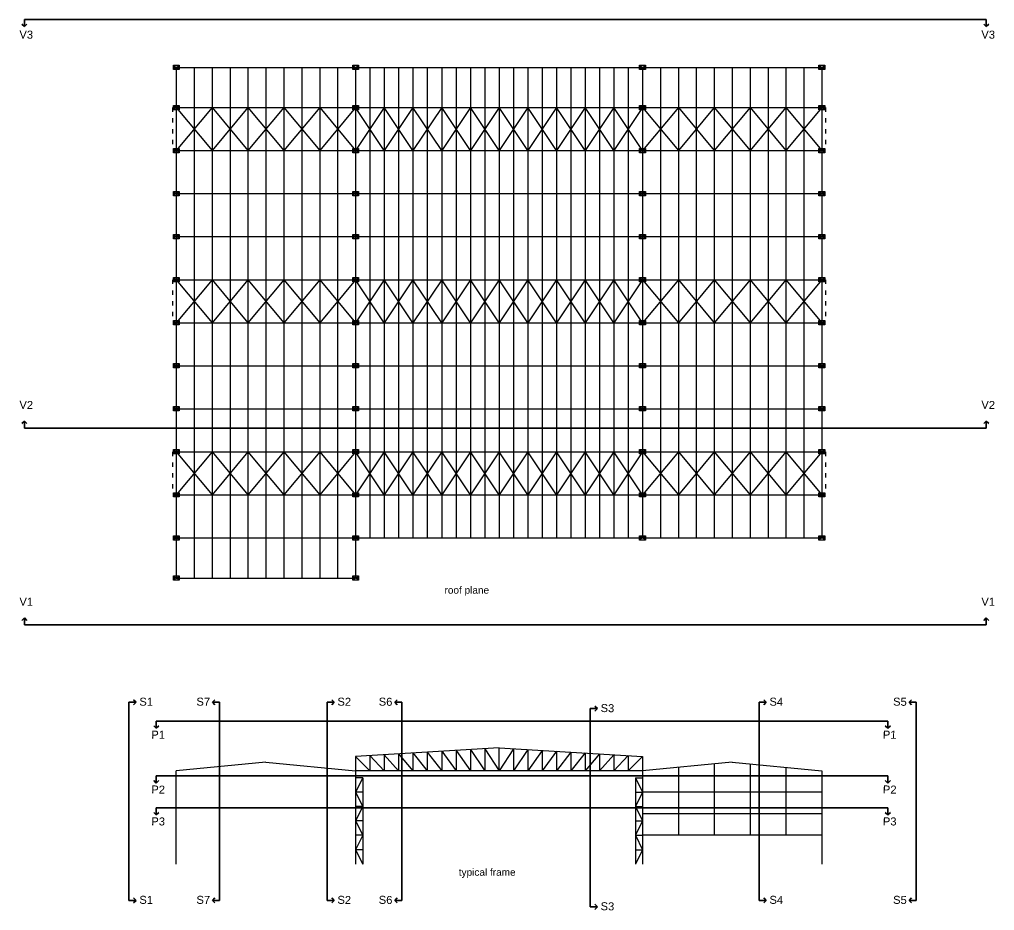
# Model space of a CAD drawing. Header units: inches. Extents: x 365522 to 1858437, y 226114 to 361132.
# Drawn here: x 1722519 to 1858437, y 236887 to 361132 of the extents above; entities that cross this region are included whole.
import ezdxf

# ---------------------------------------------------------------- set-up
doc = ezdxf.new("R2010")
doc.units = ezdxf.units.IN
doc.header["$MEASUREMENT"] = 0
doc.linetypes.add('ACAD_ISO03W100', pattern=[30, 12, -18])
for name, color, linetype in [('bracing', 6, 'Continuous'), ('columns', 2, 'Continuous'), ('initial layout', 7, 'Continuous'), ('purlins', 4, 'Continuous'), ('text', 3, 'Continuous')]:
    doc.layers.add(name, color=color, linetype=linetype)
doc.layers.add('sections axis', color=2, linetype='Continuous', lineweight=35)
doc.styles.get("Standard").update_dxf_attribs({"font": 'arial.ttf'})

# ---------------------------------------------------------------- blocks, each defined once
blk = doc.blocks.new('column')
at = {"layer": 'columns'}
for p, q in [((-315, 200), (-315, -200)), ((-285, 200), (-315, 200)), ((300, 5), (-300, 5)), ((-285, 200), (-285, -200)), ((-160, 100), (-240, 100)), ((-200, 100), (-200, 140)), ((-200, 100), (-200, 60)), ((0, -5), (0, 5)), ((240, 100), (160, 100)), ((200, 100), (200, 140)), ((200, 100), (200, 60)), ((285, 200), (285, -200)), ((315, 200), (285, 200)), ((315, 200), (315, -200)), ((-285, -200), (-315, -200)), ((300, -5), (-300, -5)), ((-160, -100), (-240, -100)), ((-200, -100), (-200, -60)), ((-200, -100), (-200, -140)), ((240, -100), (160, -100)), ((200, -100), (200, -60)), ((200, -100), (200, -140)), ((315, -200), (285, -200))]:
    blk.add_line(p, q, dxfattribs=at)
blk.add_lwpolyline([(400, -300), (-400, -300), (-400, 300), (400, 300)], close=True, dxfattribs=at)
for centre in [(-200, 100), (200, 100), (-200, -100), (200, -100)]:
    blk.add_circle(centre, 30, dxfattribs=at)

msp = doc.modelspace()

# ---------------------------------------------------------------- linework, layer by layer
at = {"layer": 'bracing', "linetype": 'ACAD_ISO03W100', "ltscale": 50}
for p, q in [((1743870.948, 348850.242), (1743870.948, 342850.242)), ((1834870.948, 348850.242), (1834870.948, 342850.242)), ((1743870.948, 324850.242), (1743870.948, 318850.242)), ((1834870.948, 324850.242), (1834870.948, 318850.242)), ((1743870.948, 300850.242), (1743870.948, 294850.242)), ((1834870.948, 300850.242), (1834870.948, 294850.242))]:
    msp.add_line(p, q, dxfattribs=at)
at = {"layer": 'bracing'}
for p, q in [((1744370.948, 348850.242), (1749370.948, 342850.242)), ((1749370.948, 348850.242), (1744370.948, 342850.242)), ((1744370.948, 348850.242), (1744370.948, 342850.242)), ((1749370.948, 348850.242), (1754370.948, 342850.242)), ((1754370.948, 348850.242), (1749370.948, 342850.242)), ((1749370.948, 348850.242), (1749370.948, 342850.242)), ((1754370.948, 348850.242), (1759370.948, 342850.242)), ((1759370.948, 348850.242), (1754370.948, 342850.242)), ((1754370.948, 348850.242), (1754370.948, 342850.242)), ((1759370.948, 348850.242), (1764370.948, 342850.242)), ((1764370.948, 348850.242), (1759370.948, 342850.242)), ((1759370.948, 348850.242), (1759370.948, 342850.242)), ((1764370.948, 348850.242), (1769370.948, 342850.242)), ((1769370.948, 348850.242), (1764370.948, 342850.242)), ((1764370.948, 348850.242), (1764370.948, 342850.242)), ((1773370.948, 342850.242), (1769370.948, 348850.242)), ((1773370.948, 348850.242), (1769370.948, 342850.242)), ((1769370.948, 348850.242), (1769370.948, 342850.242)), ((1777370.948, 342850.242), (1773370.948, 348850.242)), ((1777370.948, 348850.242), (1773370.948, 342850.242)), ((1773370.948, 348850.242), (1773370.948, 342850.242)), ((1781370.948, 342850.242), (1777370.948, 348850.242)), ((1781370.948, 348850.242), (1777370.948, 342850.242)), ((1777370.948, 348850.242), (1777370.948, 342850.242)), ((1785370.948, 342850.242), (1781370.948, 348850.242)), ((1785370.948, 348850.242), (1781370.948, 342850.242)), ((1781370.948, 348850.242), (1781370.948, 342850.242)), ((1789370.948, 342850.242), (1785370.948, 348850.242)), ((1789370.948, 348850.242), (1785370.948, 342850.242)), ((1785370.948, 348850.242), (1785370.948, 342850.242)), ((1793370.948, 342850.242), (1789370.948, 348850.242)), ((1793370.948, 348850.242), (1789370.948, 342850.242)), ((1789370.948, 348850.242), (1789370.948, 342850.242)), ((1797370.948, 342850.242), (1793370.948, 348850.242)), ((1797370.948, 348850.242), (1793370.948, 342850.242)), ((1793370.948, 348850.242), (1793370.948, 342850.242)), ((1801370.948, 342850.242), (1797370.948, 348850.242)), ((1801370.948, 348850.242), (1797370.948, 342850.242)), ((1797370.948, 348850.242), (1797370.948, 342850.242)), ((1805370.948, 342850.242), (1801370.948, 348850.242)), ((1805370.948, 348850.242), (1801370.948, 342850.242)), ((1801370.948, 348850.242), (1801370.948, 342850.242)), ((1809370.948, 342850.242), (1805370.948, 348850.242)), ((1809370.948, 348850.242), (1805370.948, 342850.242)), ((1805370.948, 348850.242), (1805370.948, 342850.242)), ((1814370.948, 348850.242), (1809370.948, 342850.242)), ((1809370.948, 348850.242), (1814370.948, 342850.242)), ((1809370.948, 348850.242), (1809370.948, 342850.242)), ((1819370.948, 348850.242), (1814370.948, 342850.242)), ((1814370.948, 348850.242), (1819370.948, 342850.242)), ((1814370.948, 348850.242), (1814370.948, 342850.242)), ((1824370.948, 348850.242), (1819370.948, 342850.242)), ((1819370.948, 348850.242), (1824370.948, 342850.242)), ((1819370.948, 348850.242), (1819370.948, 342850.242)), ((1829370.948, 348850.242), (1824370.948, 342850.242)), ((1824370.948, 348850.242), (1829370.948, 342850.242)), ((1824370.948, 348850.242), (1824370.948, 342850.242)), ((1834370.948, 348850.242), (1829370.948, 342850.242)), ((1829370.948, 348850.242), (1834370.948, 342850.242)), ((1829370.948, 348850.242), (1829370.948, 342850.242)), ((1834370.948, 348850.242), (1834370.948, 342850.242)), ((1744370.948, 324850.242), (1749370.948, 318850.242)), ((1749370.948, 324850.242), (1744370.948, 318850.242)), ((1744370.948, 324850.242), (1744370.948, 318850.242)), ((1749370.948, 324850.242), (1754370.948, 318850.242)), ((1754370.948, 324850.242), (1749370.948, 318850.242)), ((1749370.948, 324850.242), (1749370.948, 318850.242)), ((1754370.948, 324850.242), (1759370.948, 318850.242)), ((1759370.948, 324850.242), (1754370.948, 318850.242)), ((1754370.948, 324850.242), (1754370.948, 318850.242)), ((1759370.948, 324850.242), (1764370.948, 318850.242)), ((1764370.948, 324850.242), (1759370.948, 318850.242)), ((1759370.948, 324850.242), (1759370.948, 318850.242)), ((1764370.948, 324850.242), (1769370.948, 318850.242)), ((1769370.948, 324850.242), (1764370.948, 318850.242)), ((1764370.948, 324850.242), (1764370.948, 318850.242)), ((1773370.948, 318850.242), (1769370.948, 324850.242)), ((1773370.948, 324850.242), (1769370.948, 318850.242)), ((1769370.948, 324850.242), (1769370.948, 318850.242)), ((1777370.948, 318850.242), (1773370.948, 324850.242)), ((1777370.948, 324850.242), (1773370.948, 318850.242)), ((1773370.948, 324850.242), (1773370.948, 318850.242)), ((1781370.948, 318850.242), (1777370.948, 324850.242)), ((1781370.948, 324850.242), (1777370.948, 318850.242)), ((1777370.948, 324850.242), (1777370.948, 318850.242)), ((1785370.948, 318850.242), (1781370.948, 324850.242)), ((1785370.948, 324850.242), (1781370.948, 318850.242)), ((1781370.948, 324850.242), (1781370.948, 318850.242)), ((1789370.948, 318850.242), (1785370.948, 324850.242)), ((1789370.948, 324850.242), (1785370.948, 318850.242)), ((1785370.948, 324850.242), (1785370.948, 318850.242)), ((1793370.948, 318850.242), (1789370.948, 324850.242)), ((1793370.948, 324850.242), (1789370.948, 318850.242)), ((1789370.948, 324850.242), (1789370.948, 318850.242)), ((1797370.948, 318850.242), (1793370.948, 324850.242)), ((1797370.948, 324850.242), (1793370.948, 318850.242)), ((1793370.948, 324850.242), (1793370.948, 318850.242)), ((1801370.948, 318850.242), (1797370.948, 324850.242)), ((1801370.948, 324850.242), (1797370.948, 318850.242)), ((1797370.948, 324850.242), (1797370.948, 318850.242)), ((1805370.948, 318850.242), (1801370.948, 324850.242)), ((1805370.948, 324850.242), (1801370.948, 318850.242)), ((1801370.948, 324850.242), (1801370.948, 318850.242)), ((1809370.948, 318850.242), (1805370.948, 324850.242)), ((1809370.948, 324850.242), (1805370.948, 318850.242)), ((1805370.948, 324850.242), (1805370.948, 318850.242)), ((1814370.948, 324850.242), (1809370.948, 318850.242)), ((1809370.948, 324850.242), (1814370.948, 318850.242)), ((1809370.948, 324850.242), (1809370.948, 318850.242)), ((1819370.948, 324850.242), (1814370.948, 318850.242)), ((1814370.948, 324850.242), (1819370.948, 318850.242)), ((1814370.948, 324850.242), (1814370.948, 318850.242)), ((1824370.948, 324850.242), (1819370.948, 318850.242)), ((1819370.948, 324850.242), (1824370.948, 318850.242)), ((1819370.948, 324850.242), (1819370.948, 318850.242)), ((1829370.948, 324850.242), (1824370.948, 318850.242)), ((1824370.948, 324850.242), (1829370.948, 318850.242)), ((1824370.948, 324850.242), (1824370.948, 318850.242)), ((1834370.948, 324850.242), (1829370.948, 318850.242)), ((1829370.948, 324850.242), (1834370.948, 318850.242)), ((1829370.948, 324850.242), (1829370.948, 318850.242)), ((1834370.948, 324850.242), (1834370.948, 318850.242)), ((1744370.948, 300850.242), (1749370.948, 294850.242)), ((1749370.948, 300850.242), (1744370.948, 294850.242)), ((1744370.948, 300850.242), (1744370.948, 294850.242)), ((1749370.948, 300850.242), (1754370.948, 294850.242)), ((1754370.948, 300850.242), (1749370.948, 294850.242)), ((1749370.948, 300850.242), (1749370.948, 294850.242)), ((1754370.948, 300850.242), (1759370.948, 294850.242)), ((1759370.948, 300850.242), (1754370.948, 294850.242)), ((1754370.948, 300850.242), (1754370.948, 294850.242)), ((1759370.948, 300850.242), (1764370.948, 294850.242)), ((1764370.948, 300850.242), (1759370.948, 294850.242)), ((1759370.948, 300850.242), (1759370.948, 294850.242)), ((1764370.948, 300850.242), (1769370.948, 294850.242)), ((1769370.948, 300850.242), (1764370.948, 294850.242)), ((1764370.948, 300850.242), (1764370.948, 294850.242)), ((1773370.948, 294850.242), (1769370.948, 300850.242)), ((1773370.948, 300850.242), (1769370.948, 294850.242)), ((1769370.948, 300850.242), (1769370.948, 294850.242)), ((1777370.948, 294850.242), (1773370.948, 300850.242)), ((1777370.948, 300850.242), (1773370.948, 294850.242)), ((1773370.948, 300850.242), (1773370.948, 294850.242)), ((1781370.948, 294850.242), (1777370.948, 300850.242)), ((1781370.948, 300850.242), (1777370.948, 294850.242)), ((1777370.948, 300850.242), (1777370.948, 294850.242)), ((1785370.948, 294850.242), (1781370.948, 300850.242)), ((1785370.948, 300850.242), (1781370.948, 294850.242)), ((1781370.948, 300850.242), (1781370.948, 294850.242)), ((1789370.948, 294850.242), (1785370.948, 300850.242)), ((1789370.948, 300850.242), (1785370.948, 294850.242)), ((1785370.948, 300850.242), (1785370.948, 294850.242)), ((1793370.948, 294850.242), (1789370.948, 300850.242)), ((1793370.948, 300850.242), (1789370.948, 294850.242)), ((1789370.948, 300850.242), (1789370.948, 294850.242)), ((1797370.948, 294850.242), (1793370.948, 300850.242)), ((1797370.948, 300850.242), (1793370.948, 294850.242)), ((1793370.948, 300850.242), (1793370.948, 294850.242)), ((1801370.948, 294850.242), (1797370.948, 300850.242)), ((1801370.948, 300850.242), (1797370.948, 294850.242)), ((1797370.948, 300850.242), (1797370.948, 294850.242)), ((1805370.948, 294850.242), (1801370.948, 300850.242)), ((1805370.948, 300850.242), (1801370.948, 294850.242)), ((1801370.948, 300850.242), (1801370.948, 294850.242)), ((1809370.948, 294850.242), (1805370.948, 300850.242)), ((1809370.948, 300850.242), (1805370.948, 294850.242)), ((1805370.948, 300850.242), (1805370.948, 294850.242)), ((1814370.948, 300850.242), (1809370.948, 294850.242)), ((1809370.948, 300850.242), (1814370.948, 294850.242)), ((1809370.948, 300850.242), (1809370.948, 294850.242)), ((1819370.948, 300850.242), (1814370.948, 294850.242)), ((1814370.948, 300850.242), (1819370.948, 294850.242)), ((1814370.948, 300850.242), (1814370.948, 294850.242)), ((1824370.948, 300850.242), (1819370.948, 294850.242)), ((1819370.948, 300850.242), (1824370.948, 294850.242)), ((1819370.948, 300850.242), (1819370.948, 294850.242)), ((1829370.948, 300850.242), (1824370.948, 294850.242)), ((1824370.948, 300850.242), (1829370.948, 294850.242)), ((1824370.948, 300850.242), (1824370.948, 294850.242)), ((1834370.948, 300850.242), (1829370.948, 294850.242)), ((1829370.948, 300850.242), (1834370.948, 294850.242)), ((1829370.948, 300850.242), (1829370.948, 294850.242)), ((1834370.948, 300850.242), (1834370.948, 294850.242))]:
    msp.add_line(p, q, dxfattribs=at)
at = {"layer": 'initial layout'}
for p, q in [((1744370.948, 354450.242), (1769370.948, 354450.242)), ((1769370.948, 354450.242), (1809370.948, 354450.242)), ((1809370.948, 354450.242), (1834370.948, 354450.242)), ((1744370.948, 348850.242), (1769370.948, 348850.242)), ((1769370.948, 348850.242), (1809370.948, 348850.242)), ((1809370.948, 348850.242), (1834370.948, 348850.242)), ((1744370.948, 342850.242), (1769370.948, 342850.242)), ((1769370.948, 342850.242), (1809370.948, 342850.242)), ((1809370.948, 342850.242), (1834370.948, 342850.242)), ((1744370.948, 336850.242), (1769370.948, 336850.242)), ((1769370.948, 336850.242), (1809370.948, 336850.242)), ((1809370.948, 336850.242), (1834370.948, 336850.242)), ((1744370.948, 330850.242), (1769370.948, 330850.242)), ((1769370.948, 330850.242), (1809370.948, 330850.242)), ((1809370.948, 330850.242), (1834370.948, 330850.242)), ((1744370.948, 324850.242), (1769370.948, 324850.242)), ((1769370.948, 324850.242), (1809370.948, 324850.242)), ((1809370.948, 324850.242), (1834370.948, 324850.242)), ((1744370.948, 318850.242), (1769370.948, 318850.242)), ((1769370.948, 318850.242), (1809370.948, 318850.242)), ((1809370.948, 318850.242), (1834370.948, 318850.242)), ((1744370.948, 312850.242), (1769370.948, 312850.242)), ((1769370.948, 312850.242), (1809370.948, 312850.242)), ((1809370.948, 312850.242), (1834370.948, 312850.242)), ((1744370.948, 306850.242), (1769370.948, 306850.242)), ((1769370.948, 306850.242), (1809370.948, 306850.242)), ((1809370.948, 306850.242), (1834370.948, 306850.242)), ((1744370.948, 300850.242), (1769370.948, 300850.242)), ((1769370.948, 300850.242), (1809370.948, 300850.242)), ((1809370.948, 300850.242), (1834370.948, 300850.242)), ((1744370.948, 294850.242), (1769370.948, 294850.242)), ((1769370.948, 294850.242), (1809370.948, 294850.242)), ((1809370.948, 294850.242), (1834370.948, 294850.242)), ((1744370.948, 288850.242), (1769370.948, 288850.242)), ((1769370.948, 288850.242), (1809370.948, 288850.242)), ((1809370.948, 288850.242), (1834370.948, 288850.242)), ((1744370.948, 283250.242), (1769370.948, 283250.242)), ((1789370.948, 259570.366), (1769370.948, 258370.366)), ((1769370.948, 258370.366), (1769370.948, 256370.366)), ((1769370.948, 258370.366), (1771370.948, 256370.366)), ((1771370.948, 258490.366), (1771370.948, 256370.366)), ((1771370.948, 258490.366), (1773370.948, 256370.366)), ((1773370.948, 258610.366), (1773370.948, 256370.366)), ((1773370.948, 258610.366), (1775370.948, 256370.366)), ((1775370.948, 258730.366), (1775370.948, 256370.366)), ((1775370.948, 258730.366), (1777370.948, 256370.366)), ((1777370.948, 258850.366), (1777370.948, 256370.366)), ((1777370.948, 258850.366), (1779370.948, 256370.366)), ((1779370.948, 258970.366), (1779370.948, 256370.366)), ((1779370.948, 258970.366), (1781370.948, 256370.366)), ((1781370.948, 259090.366), (1781370.948, 256370.366)), ((1781370.948, 259090.366), (1783370.948, 256370.366)), ((1783370.948, 259210.366), (1783370.948, 256370.366)), ((1783370.948, 259210.366), (1785370.948, 256370.366)), ((1785370.948, 259330.366), (1785370.948, 256370.366)), ((1785370.948, 259330.366), (1787370.948, 256370.366)), ((1787370.948, 259450.366), (1787370.948, 256370.366)), ((1787370.948, 259450.366), (1789370.948, 256370.366)), ((1789370.948, 256370.366), (1789370.948, 259570.366)), ((1789370.948, 256370.366), (1789370.948, 259570.366)), ((1789370.948, 259570.366), (1809370.948, 258370.366)), ((1791370.948, 259450.366), (1789370.948, 256370.366)), ((1791370.948, 259450.366), (1791370.948, 256370.366)), ((1793370.948, 259330.366), (1791370.948, 256370.366)), ((1793370.948, 259330.366), (1793370.948, 256370.366)), ((1795370.948, 259210.366), (1793370.948, 256370.366)), ((1795370.948, 259210.366), (1795370.948, 256370.366)), ((1797370.948, 259090.366), (1795370.948, 256370.366)), ((1797370.948, 259090.366), (1797370.948, 256370.366)), ((1799370.948, 258970.366), (1797370.948, 256370.366)), ((1799370.948, 258970.366), (1799370.948, 256370.366)), ((1801370.948, 258850.366), (1799370.948, 256370.366)), ((1801370.948, 258850.366), (1801370.948, 256370.366)), ((1803370.948, 258730.366), (1801370.948, 256370.366)), ((1803370.948, 258730.366), (1803370.948, 256370.366)), ((1805370.948, 258610.366), (1803370.948, 256370.366)), ((1805370.948, 258610.366), (1805370.948, 256370.366)), ((1807370.948, 258490.366), (1805370.948, 256370.366)), ((1807370.948, 258490.366), (1807370.948, 256370.366)), ((1809370.948, 258370.366), (1807370.948, 256370.366)), ((1809370.948, 258370.366), (1809370.948, 256370.366)), ((1756870.948, 257570.366), (1744370.948, 256370.366)), ((1756870.948, 257570.366), (1769370.948, 256370.366)), ((1821870.948, 257570.366), (1809370.948, 256370.366)), ((1819370.948, 257330.366), (1819370.948, 247370.366)), ((1819370.948, 257330.366), (1819370.948, 247370.366)), ((1821870.948, 257570.366), (1834370.948, 256370.366)), ((1824370.948, 257330.366), (1824370.948, 247370.366)), ((1824370.948, 257330.366), (1824370.948, 247370.366)), ((1744370.948, 243370.366), (1744370.948, 256370.366)), ((1809370.948, 256370.366), (1769370.948, 256370.366)), ((1769370.948, 256370.366), (1769370.948, 243370.366)), ((1809370.948, 256370.366), (1809370.948, 243370.366)), ((1814370.948, 256850.366), (1814370.948, 247370.366)), ((1814370.948, 256850.366), (1814370.948, 247370.366)), ((1829370.948, 256850.366), (1829370.948, 247370.366)), ((1829370.948, 256850.366), (1829370.948, 247370.366)), ((1834370.948, 256370.366), (1834370.948, 243370.366)), ((1770370.948, 255370.366), (1769370.948, 253370.366)), ((1770370.948, 255370.366), (1769370.948, 255370.366)), ((1770370.948, 255370.366), (1770370.948, 243370.366)), ((1808370.948, 255370.366), (1809370.948, 253370.366)), ((1808370.948, 255370.366), (1809370.948, 255370.366)), ((1808370.948, 255370.366), (1808370.948, 243370.366)), ((1770370.948, 253370.366), (1769370.948, 253370.366)), ((1769370.948, 253370.366), (1770370.948, 251370.366)), ((1808370.948, 253370.366), (1809370.948, 253370.366)), ((1809370.948, 253370.366), (1808370.948, 251370.366)), ((1834370.948, 253370.366), (1809370.948, 253370.366)), ((1770370.948, 251370.366), (1769370.948, 251370.366)), ((1770370.948, 251370.366), (1769370.948, 249370.366)), ((1808370.948, 251370.366), (1809370.948, 251370.366)), ((1808370.948, 251370.366), (1809370.948, 249370.366)), ((1834370.948, 250370.366), (1809370.948, 250370.366)), ((1770370.948, 249370.366), (1769370.948, 249370.366)), ((1769370.948, 249370.366), (1770370.948, 247370.366)), ((1808370.948, 249370.366), (1809370.948, 249370.366)), ((1809370.948, 249370.366), (1808370.948, 247370.366)), ((1770370.948, 247370.366), (1769370.948, 247370.366)), ((1770370.948, 247370.366), (1769370.948, 245370.366)), ((1808370.948, 247370.366), (1809370.948, 247370.366)), ((1808370.948, 247370.366), (1809370.948, 245370.366)), ((1834370.948, 247370.366), (1809370.948, 247370.366)), ((1770370.948, 245370.366), (1769370.948, 245370.366)), ((1769370.948, 245370.366), (1770370.948, 243370.366)), ((1808370.948, 245370.366), (1809370.948, 245370.366)), ((1809370.948, 245370.366), (1808370.948, 243370.366))]:
    msp.add_line(p, q, dxfattribs=at)
at = {"layer": 'purlins'}
for p, q in [((1744370.948, 354450.242), (1744370.948, 283250.242)), ((1746870.948, 354450.242), (1746870.948, 283250.242)), ((1749370.948, 354450.242), (1749370.948, 283250.242)), ((1751870.948, 354450.242), (1751870.948, 283250.242)), ((1754370.948, 354450.242), (1754370.948, 283250.242)), ((1756870.948, 354450.242), (1756870.948, 283250.242)), ((1759370.948, 354450.242), (1759370.948, 283250.242)), ((1761870.948, 354450.242), (1761870.948, 283250.242)), ((1764370.948, 354450.242), (1764370.948, 283250.242)), ((1766870.948, 354450.242), (1766870.948, 283250.242)), ((1769370.948, 354450.242), (1769370.948, 283250.242)), ((1771370.948, 354450.242), (1771370.948, 288850.242)), ((1773370.948, 354450.242), (1773370.948, 288850.242)), ((1775370.948, 354450.242), (1775370.948, 288850.242)), ((1777370.948, 354450.242), (1777370.948, 288850.242)), ((1779370.948, 354450.242), (1779370.948, 288850.242)), ((1781370.948, 354450.242), (1781370.948, 288850.242)), ((1783370.948, 354450.242), (1783370.948, 288850.242)), ((1785370.948, 354450.242), (1785370.948, 288850.242)), ((1787370.948, 354450.242), (1787370.948, 288850.242)), ((1789370.948, 354450.242), (1789370.948, 288850.242)), ((1791370.948, 354450.242), (1791370.948, 288850.242)), ((1793370.948, 354450.242), (1793370.948, 288850.242)), ((1795370.948, 354450.242), (1795370.948, 288850.242)), ((1797370.948, 354450.242), (1797370.948, 288850.242)), ((1799370.948, 354450.242), (1799370.948, 288850.242)), ((1801370.948, 354450.242), (1801370.948, 288850.242)), ((1803370.948, 354450.242), (1803370.948, 288850.242)), ((1805370.948, 354450.242), (1805370.948, 288850.242)), ((1807370.948, 354450.242), (1807370.948, 288850.242)), ((1809370.948, 354450.242), (1809370.948, 288850.242)), ((1811870.948, 354450.242), (1811870.948, 288850.242)), ((1814370.948, 354450.242), (1814370.948, 288850.242)), ((1816870.948, 354450.242), (1816870.948, 288850.242)), ((1819370.948, 354450.242), (1819370.948, 288850.242)), ((1821870.948, 354450.242), (1821870.948, 288850.242)), ((1824370.948, 354450.242), (1824370.948, 288850.242)), ((1826870.948, 354450.242), (1826870.948, 288850.242)), ((1829370.948, 354450.242), (1829370.948, 288850.242)), ((1831870.948, 354450.242), (1831870.948, 288850.242)), ((1834370.948, 354450.242), (1834370.948, 288850.242))]:
    msp.add_line(p, q, dxfattribs=at)
at = {"layer": 'sections axis'}
for p, q in [((1723194.5, 360131.52), (1722840.947, 360485.074)), ((1723194.5, 361131.52), (1857292.604, 361131.52)), ((1723194.5, 361131.52), (1723194.5, 360131.52)), ((1723194.5, 360131.52), (1723548.053, 360485.074)), ((1857292.604, 360131.52), (1856939.051, 360485.074)), ((1857292.604, 361131.52), (1857292.604, 360131.52)), ((1857292.604, 360131.52), (1857646.158, 360485.074)), ((1723194.5, 305139.329), (1722840.947, 304785.775)), ((1723194.5, 304139.329), (1723194.5, 305139.329)), ((1723194.5, 305139.329), (1723548.053, 304785.775)), ((1857292.604, 305139.329), (1856939.051, 304785.775)), ((1857292.604, 304139.329), (1857292.604, 305139.329)), ((1857292.604, 305139.329), (1857646.158, 304785.775)), ((1723194.5, 304139.329), (1857292.604, 304139.329)), ((1723194.5, 277700.2), (1722840.947, 277346.647)), ((1723194.5, 276700.2), (1723194.5, 277700.2)), ((1723194.5, 277700.2), (1723548.053, 277346.647)), ((1857292.604, 277700.2), (1856939.051, 277346.647)), ((1857292.604, 276700.2), (1857292.604, 277700.2)), ((1857292.604, 277700.2), (1857646.158, 277346.647)), ((1723194.5, 276700.2), (1857292.604, 276700.2)), ((1737779.699, 265930.951), (1737779.699, 238297.643)), ((1737779.699, 265930.951), (1738779.699, 265930.951)), ((1738779.699, 265930.951), (1738426.146, 266284.504)), ((1738779.699, 265930.951), (1738426.146, 265577.397)), ((1749412.073, 265930.951), (1749765.626, 266284.504)), ((1750412.073, 265930.951), (1749412.073, 265930.951)), ((1749412.073, 265930.951), (1749765.626, 265577.397)), ((1750412.073, 265930.951), (1750412.073, 238297.643)), ((1765390.137, 265930.951), (1765390.137, 238297.643)), ((1765390.137, 265930.951), (1766390.137, 265930.951)), ((1766390.137, 265930.951), (1766036.584, 266284.504)), ((1766390.137, 265930.951), (1766036.584, 265577.397)), ((1774828.34, 265930.951), (1775181.894, 266284.504)), ((1775828.34, 265930.951), (1774828.34, 265930.951)), ((1774828.34, 265930.951), (1775181.894, 265577.397)), ((1775828.34, 265930.951), (1775828.34, 238297.643)), ((1803078.096, 265035.881), (1802724.543, 265389.434)), ((1825618.494, 265930.951), (1825618.494, 238297.643)), ((1825618.494, 265930.951), (1826618.494, 265930.951)), ((1826618.494, 265930.951), (1826264.941, 266284.504)), ((1826618.494, 265930.951), (1826264.941, 265577.397)), ((1846531.097, 265930.951), (1846884.651, 266284.504)), ((1847531.097, 265930.951), (1846531.097, 265930.951)), ((1846531.097, 265930.951), (1846884.651, 265577.397)), ((1847531.097, 265930.951), (1847531.097, 238297.643)), ((1802078.096, 265035.881), (1802078.096, 237402.573)), ((1802078.096, 265035.881), (1803078.096, 265035.881)), ((1803078.096, 265035.881), (1802724.543, 264682.327)), ((1741583.369, 262306.55), (1741229.816, 262660.103)), ((1741583.369, 263306.55), (1843567.653, 263306.55)), ((1741583.369, 263306.55), (1741583.369, 262306.55)), ((1741583.369, 262306.55), (1741936.923, 262660.103)), ((1843567.653, 262306.55), (1843214.1, 262660.103)), ((1843567.653, 263306.55), (1843567.653, 262306.55)), ((1843567.653, 262306.55), (1843921.206, 262660.103)), ((1741583.369, 255658.967), (1843567.653, 255658.967)), ((1741583.369, 255658.967), (1741583.369, 254658.967)), ((1843567.653, 255658.967), (1843567.653, 254658.967)), ((1741583.369, 254658.967), (1741229.816, 255012.52)), ((1741583.369, 254658.967), (1741936.923, 255012.52)), ((1843567.653, 254658.967), (1843214.1, 255012.52)), ((1843567.653, 254658.967), (1843921.206, 255012.52)), ((1741583.369, 250219.227), (1741229.816, 250572.78)), ((1741583.369, 251219.227), (1843567.653, 251219.227)), ((1741583.369, 251219.227), (1741583.369, 250219.227)), ((1741583.369, 250219.227), (1741936.923, 250572.78)), ((1843567.653, 250219.227), (1843214.1, 250572.78)), ((1843567.653, 251219.227), (1843567.653, 250219.227)), ((1843567.653, 250219.227), (1843921.206, 250572.78)), ((1737779.699, 238297.643), (1738779.699, 238297.643)), ((1738779.699, 238297.643), (1738426.146, 238651.196)), ((1738779.699, 238297.643), (1738426.146, 237944.089)), ((1749412.073, 238297.643), (1749765.626, 238651.196)), ((1750412.073, 238297.643), (1749412.073, 238297.643)), ((1749412.073, 238297.643), (1749765.626, 237944.089)), ((1765390.137, 238297.643), (1766390.137, 238297.643)), ((1766390.137, 238297.643), (1766036.584, 238651.196)), ((1766390.137, 238297.643), (1766036.584, 237944.089)), ((1774828.34, 238297.643), (1775181.894, 238651.196)), ((1775828.34, 238297.643), (1774828.34, 238297.643)), ((1774828.34, 238297.643), (1775181.894, 237944.089)), ((1825618.494, 238297.643), (1826618.494, 238297.643)), ((1826618.494, 238297.643), (1826264.941, 238651.196)), ((1826618.494, 238297.643), (1826264.941, 237944.089)), ((1846531.097, 238297.643), (1846884.651, 238651.196)), ((1847531.097, 238297.643), (1846531.097, 238297.643)), ((1846531.097, 238297.643), (1846884.651, 237944.089)), ((1802078.096, 237402.573), (1803078.096, 237402.573)), ((1803078.096, 237402.573), (1802724.543, 237756.126)), ((1803078.096, 237402.573), (1802724.543, 237049.02))]:
    msp.add_line(p, q, dxfattribs=at)

# ---------------------------------------------------------------- block references
at = {"layer": 'bracing'}
for p in [(1744370.948, 354450.242), (1769370.948, 354450.242), (1809370.948, 354450.242), (1834370.948, 354450.242), (1744370.948, 348850.242), (1769370.948, 348850.242), (1769370.948, 348850.242), (1809370.948, 348850.242), (1809370.948, 348850.242), (1834370.948, 348850.242), (1834370.948, 348850.242), (1744370.948, 342850.242), (1769370.948, 342850.242), (1809370.948, 342850.242), (1834370.948, 342850.242), (1744370.948, 336850.242), (1769370.948, 336850.242), (1809370.948, 336850.242), (1834370.948, 336850.242), (1744370.948, 330850.242), (1769370.948, 330850.242), (1809370.948, 330850.242), (1834370.948, 330850.242), (1744370.948, 324850.242), (1769370.948, 324850.242), (1809370.948, 324850.242), (1834370.948, 324850.242), (1744370.948, 318850.242), (1769370.948, 318850.242), (1809370.948, 318850.242), (1834370.948, 318850.242), (1744370.948, 312850.242), (1769370.948, 312850.242), (1809370.948, 312850.242), (1834370.948, 312850.242), (1744370.948, 306850.242), (1769370.948, 306850.242), (1809370.948, 306850.242), (1834370.948, 306850.242), (1744370.948, 300850.242), (1769370.948, 300850.242), (1809370.948, 300850.242), (1834370.948, 300850.242), (1744370.948, 294850.242), (1769370.948, 294850.242), (1809370.948, 294850.242), (1834370.948, 294850.242), (1744370.948, 288850.242), (1769370.948, 288850.242), (1809370.948, 288850.242), (1834370.948, 288850.242), (1744370.948, 283250.242), (1769370.948, 283250.242)]:
    msp.add_blockref('column', p, dxfattribs=at)

# ---------------------------------------------------------------- texts
at = {"layer": 'sections axis'}
for s, p in [('V3', (1722493.833, 358485.011)), ('V3', (1856591.937, 358485.011)), ('V2', (1722493.833, 306847.254)), ('V2', (1856591.937, 306847.254)), ('V1', (1722493.833, 279408.126)), ('V1', (1856591.937, 279408.126)), ('S1', (1739217.638, 265458.607)), ('S7', (1747172.132, 265458.607)), ('S2 ', (1766828.076, 265458.607)), ('S6', (1772588.399, 265458.607)), ('S4', (1827056.433, 265458.607)), ('S5', (1844291.156, 265458.607)), ('S3', (1803516.035, 264563.537)), ('P1', (1740882.702, 260858.605)), ('P1', (1842866.986, 260858.605)), ('P2', (1740882.702, 253211.021)), ('P2', (1842866.986, 253211.021)), ('P3', (1740882.702, 248771.281)), ('P3', (1842866.986, 248771.281)), ('S1', (1739217.638, 237825.299)), ('S7', (1747172.132, 237825.299)), ('S2', (1766828.076, 237825.299)), ('S6', (1772588.399, 237825.299)), ('S3', (1803516.035, 236930.229)), ('S4', (1827056.433, 237825.299)), ('S5', (1844291.156, 237825.299))]:
    msp.add_text(s, height=1116.2325, rotation=359.0458736, dxfattribs=at).set_placement(p)
at = {"layer": 'text'}
msp.add_text('roof plane', height=1000, dxfattribs=at).set_placement((1781767.824, 281067.377))
at = {"layer": 'text', "ltscale": 1000}
msp.add_text('typical frame', height=1000, dxfattribs=at).set_placement((1783757.942, 241732.199))

doc.saveas('drawing.dxf')
